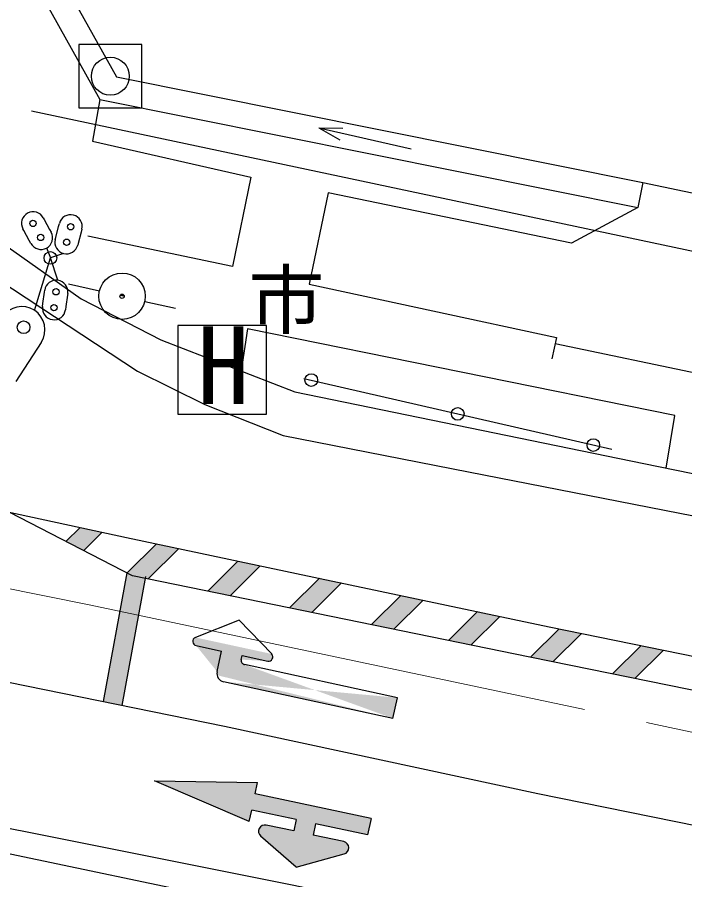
# Model space of a CAD drawing. Units: millimetres at full size, sheet at 1:1000; details may follow other scales. Extents: x 40000 to 680000, y 20000 to 380000.
# Drawn here: x 313090 to 328911, y 306919 to 327351 of the extents above; entities that cross this region are included whole.
import ezdxf
from ezdxf.enums import TextEntityAlignment as Align

# ---------------------------------------------------------------- set-up
doc = ezdxf.new("R2010")
doc.units = ezdxf.units.MM
doc.header["$LTSCALE"] = 1000
doc.linetypes.add('CHAIN', pattern=[18.5, 12, -1.5, 3.5, -1.5])
for name, color, linetype, lineweight in [('M-BGD', 7, 'Continuous', 25), ('M-BGD-EXST', 7, 'Continuous', 25), ('M-BMK', 2, 'CHAIN', 13), ('M-STR-STRC', 7, 'Continuous', 25)]:
    doc.layers.add(name, color=color, linetype=linetype, lineweight=lineweight)
doc.styles.add('ＭＳ ゴシック', font='')
doc.styles.get('ＭＳ ゴシック').set_extended_font_data('MS Gothic')

msp = doc.modelspace()

# ---------------------------------------------------------------- hatches: boundary and pattern name
at = {"layer": 'M-BGD'}
h = msp.add_hatch(color=256, dxfattribs=at)
edge = h.paths.add_edge_path()
edge.add_ellipse((315574, 320742), major_axis=(12.2, -48.5), ratio=1, start_angle=63.206, end_angle=-116.794)
at = {"layer": 'M-STR-STRC'}
for points in [[(315102, 315150), (314578, 315264), (314243, 314931), (314664, 314715)], [(316916, 314765), (316390, 314876), (315695, 314186), (315820, 314122), (316192, 314046)], [(318848, 314357), (318321, 314468), (317604, 313757), (318134, 313648)], [(316129, 314059), (315820, 314122), (315695, 314186), (315136, 311138), (315577, 311048)], [(320779, 313950), (320253, 314061), (319546, 313359), (320075, 313251)], [(322711, 313542), (322184, 313653), (321487, 312962), (322017, 312853)], [(324528, 313159), (324001, 313270), (323313, 312588), (323843, 312479)], [(317826, 311765), (317825, 311772), (317826, 311769), (317825, 311776), (317825, 311772), (317824, 311779), (317825, 311776), (317824, 311783), (317824, 311779), (317823, 311786), (317824, 311783), (317823, 311790), (317823, 311786), (317823, 311793), (317823, 311790), (317822, 311796), (317823, 311793), (317822, 311800), (317822, 311796), (317822, 311803), (317822, 311800), (317822, 311807), (317822, 311803), (317822, 311810), (317822, 311807), (317822, 311814), (317822, 311810), (317823, 311817), (317822, 311814), (317823, 311821), (317823, 311817), (317823, 311824), (317823, 311821), (317823, 311828), (317823, 311824), (317824, 311831), (317823, 311828), (317824, 311835), (317824, 311831), (317825, 311838), (317824, 311835), (317825, 311842), (317825, 311838), (317826, 311845), (317825, 311842), (317827, 311849), (317826, 311845), (317933, 312337), (317827, 311849), (317327, 312469), (317933, 312337), (317326, 312469), (317327, 312469), (317325, 312469), (317326, 312469), (317323, 312469), (317325, 312469), (317321, 312470), (317323, 312469), (317320, 312470), (317321, 312470), (317318, 312471), (317320, 312470), (317316, 312471), (317318, 312471), (317315, 312472), (317316, 312471), (317313, 312473), (317315, 312472), (317311, 312473), (317313, 312473), (317310, 312474), (317311, 312473), (317308, 312475), (317310, 312474), (317307, 312475), (317308, 312475), (317305, 312476), (317307, 312475), (317303, 312477), (317305, 312476), (317302, 312478), (317303, 312477), (317300, 312478), (317302, 312478), (317299, 312479), (317300, 312478), (317297, 312480), (317299, 312479), (317296, 312481), (317297, 312480), (317294, 312482), (317296, 312481), (317293, 312483), (317294, 312482), (317291, 312484), (317293, 312483), (317290, 312485), (317291, 312484), (317289, 312486), (317290, 312485), (317287, 312487), (317289, 312486), (317286, 312488), (317287, 312487), (317284, 312489), (317286, 312488), (317283, 312490), (317284, 312489), (317282, 312491), (317283, 312490), (317280, 312493), (317282, 312491), (317279, 312494), (317280, 312493), (317278, 312495), (317279, 312494), (317277, 312496), (317278, 312495), (317275, 312497), (317277, 312496), (317274, 312499), (317275, 312497), (317273, 312500), (317274, 312499), (317272, 312501), (317273, 312500), (317271, 312503), (317272, 312501), (317270, 312504), (317271, 312503), (317269, 312505), (317270, 312504), (317268, 312507), (317269, 312505), (317267, 312508), (317268, 312507), (317266, 312510), (317267, 312508), (317265, 312511), (317266, 312510), (317264, 312513), (317265, 312511), (317263, 312514), (317264, 312513), (317262, 312516), (317263, 312514), (317261, 312517), (317262, 312516), (317260, 312519), (317261, 312517), (317259, 312520), (317260, 312519), (317259, 312522), (317259, 312520), (317258, 312523), (317259, 312522), (317257, 312525), (317258, 312523), (317256, 312526), (317257, 312525), (317256, 312528), (317256, 312526), (317255, 312530), (317256, 312528), (317254, 312531), (317255, 312530), (317254, 312533), (317254, 312531), (317253, 312535), (317254, 312533), (317253, 312536), (317253, 312535), (317252, 312538), (317253, 312536), (317252, 312540), (317252, 312538), (317251, 312541), (317252, 312540), (317251, 312543), (317251, 312541), (317250, 312545), (317251, 312543), (317250, 312546), (317250, 312545), (317250, 312548), (317250, 312546), (317249, 312550), (317250, 312548), (317249, 312552), (317249, 312550), (317249, 312553), (317249, 312552), (317249, 312555), (317249, 312553), (317248, 312557), (317249, 312555), (317248, 312559), (317248, 312557), (317248, 312560), (317248, 312559), (317248, 312562), (317248, 312560), (317248, 312564), (317248, 312562), (317248, 312565), (317248, 312564), (317248, 312567), (317248, 312565), (317248, 312569), (317248, 312567), (317248, 312571), (317248, 312569), (317248, 312572), (317248, 312571), (317248, 312574), (317248, 312572), (317249, 312576), (317248, 312574), (317249, 312578), (317249, 312576), (317249, 312579), (317249, 312578), (317249, 312581), (317249, 312579), (317249, 312583), (317249, 312581), (317250, 312585), (317249, 312583), (317250, 312586), (317250, 312585), (317250, 312588), (317250, 312586), (317251, 312590), (317250, 312588), (317251, 312591), (317251, 312590), (317252, 312593), (317251, 312591), (317252, 312595), (317252, 312593), (317253, 312596), (317252, 312595), (317253, 312598), (317253, 312596), (317254, 312600), (317253, 312598), (317254, 312601), (317254, 312600), (317255, 312603), (317254, 312601), (317256, 312605), (317255, 312603), (317256, 312606), (317256, 312605), (317257, 312608), (317256, 312606), (317258, 312609), (317257, 312608), (317259, 312611), (317258, 312609), (317259, 312613), (317259, 312611), (317260, 312614), (317259, 312613), (317261, 312616), (317260, 312614), (317262, 312617), (317261, 312616), (317263, 312619), (317262, 312617), (317264, 312620), (317263, 312619), (317265, 312622), (317264, 312620), (317266, 312623), (317265, 312622), (317267, 312624), (317266, 312623), (317268, 312626), (317267, 312624), (317269, 312627), (317268, 312626), (317270, 312629), (317269, 312627), (317271, 312630), (317270, 312629), (317272, 312631), (317271, 312630), (317273, 312633), (317272, 312631), (317274, 312634), (317273, 312633), (317276, 312635), (317274, 312634), (317277, 312636), (317276, 312635), (317278, 312638), (317277, 312636), (317279, 312639), (317278, 312638), (317281, 312640), (317279, 312639), (317282, 312641), (317281, 312640), (317283, 312642), (317282, 312641), (317284, 312643), (317283, 312642), (317286, 312645), (317284, 312643), (317287, 312646), (317286, 312645), (317289, 312647), (317287, 312646), (317290, 312648), (317289, 312647), (317291, 312649), (317290, 312648), (317293, 312650), (317291, 312649), (317294, 312651), (317293, 312650), (317296, 312652), (317294, 312651), (317297, 312652), (317296, 312652), (317299, 312653), (317297, 312652), (317300, 312654), (317299, 312653), (317302, 312655), (317300, 312654), (317303, 312656), (317302, 312655), (317305, 312657), (317303, 312656), (317307, 312657), (317305, 312657), (317308, 312658), (317307, 312657), (317310, 312659), (317308, 312658), (317311, 312659), (317310, 312659), (318346, 313066), (317311, 312659), (319120, 312268), (318346, 313066), (319120, 312267), (319120, 312268), (319121, 312266), (319120, 312267), (319123, 312265), (319121, 312266), (319124, 312263), (319123, 312265), (319125, 312262), (319124, 312263), (319126, 312261), (319125, 312262), (319127, 312259), (319126, 312261), (319128, 312258), (319127, 312259), (319129, 312257), (319128, 312258), (319130, 312255), (319129, 312257), (319131, 312254), (319130, 312255), (319132, 312252), (319131, 312254), (319133, 312251), (319132, 312252), (319134, 312249), (319133, 312251), (319135, 312248), (319134, 312249), (319136, 312246), (319135, 312248), (319137, 312245), (319136, 312246), (319137, 312243), (319137, 312245), (319138, 312242), (319137, 312243), (319139, 312240), (319138, 312242), (319140, 312238), (319139, 312240), (319140, 312237), (319140, 312238), (319141, 312235), (319140, 312237), (319142, 312234), (319141, 312235), (319142, 312232), (319142, 312234), (319143, 312230), (319142, 312232), (319143, 312229), (319143, 312230), (319144, 312227), (319143, 312229), (319144, 312225), (319144, 312227), (319145, 312224), (319144, 312225), (319145, 312222), (319145, 312224), (319146, 312220), (319145, 312222), (319146, 312219), (319146, 312220), (319146, 312217), (319146, 312219), (319147, 312215), (319146, 312217), (319147, 312213), (319147, 312215), (319147, 312212), (319147, 312213), (319147, 312210), (319147, 312212), (319148, 312208), (319147, 312210), (319148, 312206), (319148, 312208), (319148, 312205), (319148, 312206), (319148, 312203), (319148, 312205), (319148, 312201), (319148, 312203), (319148, 312200), (319148, 312201), (319148, 312198), (319148, 312200), (319148, 312196), (319148, 312198), (319148, 312194), (319148, 312196), (319148, 312193), (319148, 312194), (319148, 312191), (319148, 312193), (319148, 312189), (319148, 312191), (319147, 312187), (319148, 312189), (319147, 312186), (319147, 312187), (319147, 312184), (319147, 312186), (319147, 312182), (319147, 312184), (319146, 312180), (319147, 312182), (319146, 312179), (319146, 312180), (319146, 312177), (319146, 312179), (319145, 312175), (319146, 312177), (319145, 312174), (319145, 312175), (319145, 312172), (319145, 312174), (319144, 312170), (319145, 312172), (319144, 312169), (319144, 312170), (319143, 312167), (319144, 312169), (319143, 312165), (319143, 312167), (319142, 312164), (319143, 312165), (319141, 312162), (319142, 312164), (319141, 312160), (319141, 312162), (319140, 312159), (319141, 312160), (319139, 312157), (319140, 312159), (319139, 312156), (319139, 312157), (319138, 312154), (319139, 312156), (319137, 312152), (319138, 312154), (319136, 312151), (319137, 312152), (319135, 312149), (319136, 312151), (319134, 312148), (319135, 312149), (319134, 312146), (319134, 312148), (319133, 312145), (319134, 312146), (319132, 312143), (319133, 312145), (319131, 312142), (319132, 312143), (319130, 312140), (319131, 312142), (319129, 312139), (319130, 312140), (319128, 312138), (319129, 312139), (319127, 312136), (319128, 312138), (319126, 312135), (319127, 312136), (319124, 312134), (319126, 312135), (319123, 312132), (319124, 312134), (319122, 312131), (319123, 312132), (319121, 312130), (319122, 312131), (319120, 312128), (319121, 312130), (319119, 312127), (319120, 312128), (319117, 312126), (319119, 312127), (319116, 312125), (319117, 312126), (319115, 312124), (319116, 312125), (319113, 312122), (319115, 312124), (319112, 312121), (319113, 312122), (319111, 312120), (319112, 312121), (319109, 312119), (319111, 312120), (319108, 312118), (319109, 312119), (319107, 312117), (319108, 312118), (319105, 312116), (319107, 312117), (319104, 312115), (319105, 312116), (319102, 312114), (319104, 312115), (319101, 312113), (319102, 312114), (319099, 312112), (319101, 312113), (319098, 312111), (319099, 312112), (319096, 312110), (319098, 312111), (319095, 312110), (319096, 312110), (319093, 312109), (319095, 312110), (319092, 312108), (319093, 312109), (319090, 312107), (319092, 312108), (319088, 312107), (319090, 312107), (319087, 312106), (319088, 312107), (319085, 312105), (319087, 312106), (319084, 312105), (319085, 312105), (319082, 312104), (319084, 312105), (319080, 312103), (319082, 312104), (319079, 312103), (319080, 312103), (319077, 312102), (319079, 312103), (319075, 312102), (319077, 312102), (319074, 312101), (319075, 312102), (319072, 312101), (319074, 312101), (319070, 312101), (319072, 312101), (319068, 312100), (319070, 312101), (319067, 312100), (319068, 312100), (319065, 312100), (319067, 312100), (319063, 312099), (319065, 312100), (319062, 312099), (319063, 312099), (319060, 312099), (319062, 312099), (319058, 312099), (319060, 312099), (319056, 312098), (319058, 312099), (319055, 312098), (319056, 312098), (319053, 312098), (319055, 312098), (319051, 312098), (319053, 312098), (319049, 312098), (319051, 312098), (319048, 312098), (319049, 312098), (319046, 312098), (319048, 312098), (319044, 312098), (319046, 312098), (319042, 312098), (319044, 312098), (319041, 312098), (319042, 312098), (319039, 312099), (319041, 312098), (319037, 312099), (319039, 312099), (319036, 312099), (319037, 312099), (319034, 312099), (319036, 312099), (319032, 312099), (319034, 312099), (319030, 312100), (319032, 312099), (319029, 312100), (319030, 312100), (319027, 312100), (319029, 312100), (318421, 312232), (319027, 312100), (318400, 312134), (318421, 312232), (318400, 312132), (318400, 312134), (318399, 312130), (318400, 312132), (318399, 312129), (318399, 312130), (318399, 312127), (318399, 312129), (318399, 312125), (318399, 312127), (318398, 312124), (318399, 312125), (318398, 312122), (318398, 312124), (318398, 312120), (318398, 312122), (318398, 312118), (318398, 312120), (318398, 312117), (318398, 312118), (318398, 312115), (318398, 312117), (318398, 312113), (318398, 312115), (318398, 312111), (318398, 312113), (318398, 312110), (318398, 312111), (318398, 312108), (318398, 312110), (318398, 312106), (318398, 312108), (318398, 312104), (318398, 312106), (318398, 312103), (318398, 312104), (318398, 312101), (318398, 312103), (318399, 312099), (318398, 312101), (318399, 312097), (318399, 312099), (318399, 312096), (318399, 312097), (318400, 312094), (318399, 312096), (318400, 312092), (318400, 312094), (318400, 312091), (318400, 312092), (318401, 312089), (318400, 312091), (318401, 312087), (318401, 312089), (318402, 312085), (318401, 312087), (318402, 312084), (318402, 312085), (318403, 312082), (318402, 312084), (318403, 312080), (318403, 312082), (318404, 312079), (318403, 312080), (318404, 312077), (318404, 312079), (318405, 312076), (318404, 312077), (318406, 312074), (318405, 312076), (318406, 312072), (318406, 312074), (318407, 312071), (318406, 312072), (318408, 312069), (318407, 312071), (318409, 312068), (318408, 312069), (318409, 312066), (318409, 312068), (318410, 312065), (318409, 312066), (318411, 312063), (318410, 312065), (318412, 312061), (318411, 312063), (318413, 312060), (318412, 312061), (318414, 312059), (318413, 312060), (318415, 312057), (318414, 312059), (318416, 312056), (318415, 312057), (318417, 312054), (318416, 312056), (318418, 312053), (318417, 312054), (318419, 312051), (318418, 312053), (318420, 312050), (318419, 312051), (318421, 312049), (318420, 312050), (318422, 312047), (318421, 312049), (318423, 312046), (318422, 312047), (318424, 312045), (318423, 312046), (318426, 312043), (318424, 312045), (318427, 312042), (318426, 312043), (318428, 312041), (318427, 312042), (318429, 312040), (318428, 312041), (318431, 312039), (318429, 312040), (318432, 312037), (318431, 312039), (318433, 312036), (318432, 312037), (318435, 312035), (318433, 312036), (318436, 312034), (318435, 312035), (318437, 312033), (318436, 312034), (318439, 312032), (318437, 312033), (318440, 312031), (318439, 312032), (318442, 312030), (318440, 312031), (318443, 312029), (318442, 312030), (318444, 312028), (318443, 312029), (318446, 312027), (318444, 312028), (318447, 312026), (318446, 312027), (318449, 312025), (318447, 312026), (318451, 312025), (318449, 312025), (318452, 312024), (318451, 312025), (318454, 312023), (318452, 312024), (318455, 312022), (318454, 312023), (318457, 312021), (318455, 312022), (318458, 312021), (318457, 312021), (318460, 312020), (318458, 312021), (318462, 312019), (318460, 312020), (318463, 312019), (318462, 312019), (318465, 312018), (318463, 312019), (318467, 312018), (318465, 312018), (318468, 312017), (318467, 312018), (318470, 312017), (318468, 312017), (318472, 312016), (318470, 312017), (318473, 312016), (318472, 312016), (318475, 312015), (318473, 312016), (318477, 312015), (318475, 312015), (322099, 311231), (318477, 312015), (321993, 310742), (322099, 311231), (317980, 311611), (321993, 310742)], [(326464, 312756), (325934, 312864), (325255, 312190), (325785, 312082)], [(328407, 312360), (327877, 312468), (327199, 311795), (327729, 311687)], [(320101, 307977), (320158, 308246), (321395, 307982), (321478, 308371), (318728, 308956), (318786, 309225), (316342, 309261), (318588, 308298), (318646, 308567), (319701, 308343), (319644, 308074), (318989, 308213, 0.77336), (318859, 307954), (319701, 307218), (320836, 307531, 0.78564), (320828, 307822)]]:
    msp.add_hatch(color=256, dxfattribs=at).paths.add_polyline_path(points)

# ---------------------------------------------------------------- linework, layer by layer
at = {"layer": 'M-BGD'}
for p, q in [((320235, 324734), (322428, 324231)), ((320235, 324734), (320732, 324444)), ((320235, 324734), (320803, 324721)), ((315038, 320862), (314306, 321027)), ((316111, 320621), (316843, 320456)), ((319879, 318796), (327180, 317117)), ((310089, 308124), (319223, 306216))]:
    msp.add_line(p, q, dxfattribs=at)
for points in [[(308555, 343296), (307088, 335501), (307066, 332945), (307562, 330161), (308157, 328338), (309494, 325826), (310889, 323958), (312674, 322040), (314603, 320681), (316493, 319713), (319672, 318474), (327940, 316779), (350692, 312134), (364459, 309200), (364829, 309286), (365203, 309667), (365387, 310612)], [(313517, 342193), (311636, 332729), (315440, 325938), (327917, 323434)], [(310929, 332764), (315051, 325404), (327799, 322846)], [(315051, 325404), (314873, 324412), (318626, 323561), (318188, 321449), (314765, 322162)], [(327917, 323434), (327799, 322846), (326224, 321998), (320459, 323194), (320009, 321028), (325873, 319766), (325757, 319263)], [(327917, 323434), (364414, 315904), (410503, 306260), (461720, 295570), (485198, 290498), (530755, 280628), (565306, 273385), (578607, 270582)], [(328469, 316671), (328679, 317914), (318548, 319969), (318395, 318972)]]:
    msp.add_lwpolyline(points, dxfattribs=at)
msp.add_lwpolyline([(314546, 325205), (316046, 325205), (316046, 326705), (314546, 326705)], close=True, dxfattribs=at)
for centre, radius in [((315296, 325955), 450), ((315574, 320742), 550), ((315574, 320742), 50), ((320058, 318755), 150), ((323530, 317956), 150), ((326744, 317217), 150)]:
    msp.add_circle(centre, radius, dxfattribs=at)
at = {"layer": 'M-BGD-EXST'}
for p, q in [((318998, 320051), (316898, 320051)), ((316898, 320051), (316898, 317951)), ((318998, 317951), (318998, 320051)), ((316898, 317951), (318998, 317951))]:
    msp.add_line(p, q, dxfattribs=at)
at = {"layer": 'M-BMK'}
msp.add_lwpolyline([(285242, 319383), (314797, 313431), (347431, 306540), (391924, 297036), (411864, 292986), (459979, 282690), (477071, 279190), (523956, 269184), (560774, 261412), (575777, 258191)], dxfattribs=at)
at = {"layer": 'M-STR-STRC'}
for p, q in [((313707, 322601), (313728, 322563)), ((313728, 322563), (313858, 322325)), ((314069, 322394), (314088, 322468)), ((313245, 322299), (313224, 322337)), ((313375, 322061), (313245, 322299)), ((313858, 322325), (313894, 322258)), ((314001, 322132), (314069, 322394)), ((314601, 322257), (314533, 321994)), ((314620, 322330), (314601, 322257)), ((313411, 321995), (313375, 322061)), ((313990, 322090), (314001, 322132)), ((313784, 321885), (313877, 321650)), ((314533, 321994), (314523, 321953)), ((313496, 320408), (313877, 321650)), ((314188, 321755), (313877, 321650)), ((314049, 321119), (313877, 321650)), ((313698, 320572), (313735, 320841)), ((313735, 320841), (313740, 320883)), ((314285, 320810), (314280, 320767)), ((314280, 320767), (314243, 320498)), ((313688, 320497), (313698, 320572)), ((314243, 320498), (314233, 320423)), ((313657, 319647), (313057, 318725)), ((325841, 319626), (365527, 311301)), ((314578, 315264), (314243, 314931)), ((315102, 315150), (314664, 314715)), ((316390, 314876), (315695, 314186)), ((316916, 314765), (316192, 314046)), ((318321, 314468), (317604, 313757)), ((318848, 314357), (318134, 313648)), ((315136, 311138), (315695, 314186)), ((315577, 311048), (316138, 314105)), ((320253, 314061), (319546, 313359)), ((320779, 313950), (320075, 313251)), ((322184, 313653), (321487, 312962)), ((322711, 313542), (322017, 312853)), ((324001, 313270), (323313, 312588)), ((318346, 313066), (317311, 312659)), ((319120, 312268), (318346, 313066)), ((324528, 313159), (323843, 312479)), ((325934, 312864), (325255, 312190)), ((326464, 312756), (325785, 312082)), ((317327, 312469), (317933, 312337)), ((327877, 312468), (327199, 311795)), ((317827, 311849), (317933, 312337)), ((318400, 312134), (318421, 312232)), ((318421, 312232), (319027, 312100)), ((328407, 312360), (327729, 311687)), ((322099, 311231), (318477, 312015)), ((321993, 310742), (317980, 311611)), ((321993, 310742), (322099, 311231)), ((316342, 309261), (318786, 309225)), ((318588, 308298), (316342, 309261)), ((318728, 308956), (318786, 309225)), ((321478, 308371), (318728, 308956)), ((318588, 308298), (318646, 308567)), ((319701, 308343), (318646, 308567)), ((319701, 308343), (319644, 308074)), ((321478, 308371), (321395, 307982)), ((319644, 308074), (318989, 308213)), ((320158, 308246), (320101, 307977)), ((321395, 307982), (320158, 308246)), ((319701, 307218), (318859, 307954)), ((320828, 307822), (320101, 307977)), ((319701, 307218), (320836, 307531))]:
    msp.add_line(p, q, dxfattribs=at)
for points in [[(461156, 290381), (460448, 290463), (461300, 293922), (395325, 307761), (313430, 325130)], [(312649, 321130), (315942, 318969), (317536, 318178), (319391, 317443), (323785, 316585), (337683, 313863), (351458, 310875), (369892, 306991), (375413, 305794)], [(309938, 316265), (315677, 315026), (320120, 314089), (325699, 312912), (335416, 310932), (344263, 309049), (357830, 306184), (367438, 304108), (378529, 301726), (388663, 299538), (399394, 297405), (408254, 295537), (417183, 293682), (420609, 292932), (427552, 290429), (430992, 289153), (441320, 285541), (445801, 284559), (458008, 281818), (459623, 281482)], [(459514, 280990), (458024, 281294), (451564, 282689), (446493, 283794), (440336, 285143), (435440, 286144), (430186, 287294), (426633, 288054), (420865, 290097), (416132, 291736), (412665, 292901), (409464, 294099), (407163, 294886), (401753, 296069), (388269, 298811), (378722, 300918), (367612, 303222), (357004, 305510), (348002, 307435), (342107, 308678), (331803, 310860), (325240, 312193), (315820, 314122), (312910, 315615)], [(308181, 312557), (317999, 310554), (325427, 308965), (334112, 307202), (349059, 304019), (375695, 298251)], [(408167, 288131), (404010, 288973), (392861, 291172), (382944, 293232), (373414, 295409), (357914, 298732), (340061, 302584), (330080, 304587), (319609, 306793), (306673, 309374)]]:
    msp.add_lwpolyline(points, dxfattribs=at)
for centre, radius in [((313463, 322467), 75), ((314354, 322388), 75), ((313645, 322134), 75), ((314259, 322021), 75), ((313877, 321650), 150), ((314010, 320847), 75), ((313959, 320471), 75), ((313241, 320006), 150)]:
    msp.add_circle(centre, radius, dxfattribs=at)
for centre, radius, start, end in [((313466, 322469), 275, 118.6237, 208.6237), ((313466, 322469), 275, 28.6237, 118.6237), ((314354, 322399), 275, 75.5221, 165.5221), ((314354, 322399), 275, 345.5221, 75.5221), ((313653, 322126), 275, 298.6237, 28.6237), ((314256, 322021), 275, 165.5221, 255.5221), ((313653, 322126), 275, 208.6237, 298.6237), ((314256, 322021), 275, 255.5221, 345.5221), ((314013, 320847), 275, 82.3323, 172.3323), ((314013, 320847), 275, 352.3323, 82.3323), ((313196, 319947), 550, 56.9692, 146.9692), ((313196, 319947), 550, 326.9692, 56.9692), ((313961, 320460), 275, 172.3323, 262.3323), ((313961, 320460), 275, 262.3323, 352.3323), ((317348, 312566), 100, 111.4711, 257.781), ((319048, 312198), 100, 257.781, 44.091), ((318498, 312113), 100, 167.781, 257.781), ((318022, 311806), 200, 167.8454, 257.781), ((318958, 308067), 150, 77.9854, 228.8536), ((320797, 307675), 150, 285.3667, 77.9854)]:
    msp.add_arc(centre, radius, start, end, dxfattribs=at)

# ---------------------------------------------------------------- texts
at = {"layer": 'M-BGD-EXST', "style": 'ＭＳ ゴシック'}
for s, height, p in [('市', 1320, (318567, 319600)), ('H', 1833, (317350, 317643))]:
    msp.add_text(s, height=height, dxfattribs=at).set_placement(p, align=Align.BOTTOM_LEFT)

doc.saveas('drawing.dxf')
